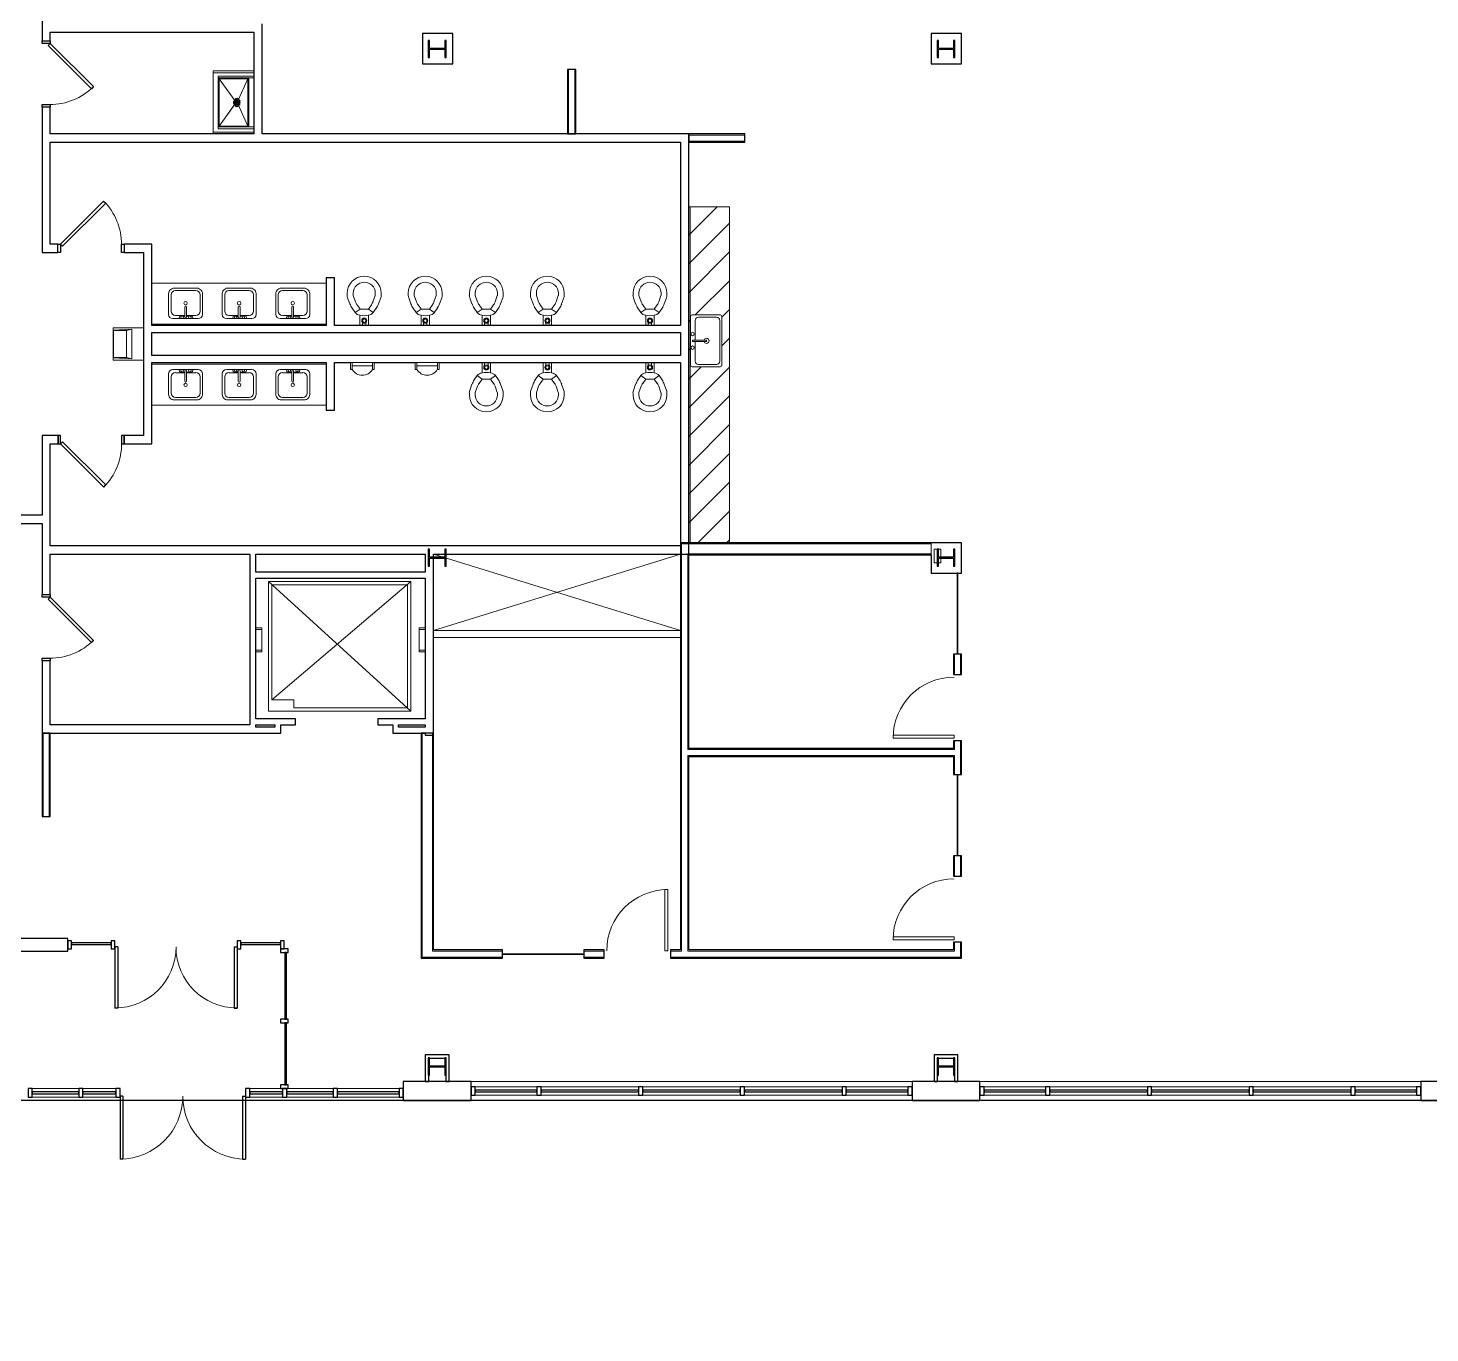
# Model space of a CAD drawing. Header units: millimetres. Extents: x -15988 to 119026, y 0 to 105082.
# Drawn here: x 81910 to 102907, y 0 to 19542 of the extents above; entities that cross this region are included whole.
import ezdxf

# ---------------------------------------------------------------- set-up
doc = ezdxf.new("R2010")
doc.units = ezdxf.units.MM
doc.header["$LTSCALE"] = 25
doc.header["$MEASUREMENT"] = 0
doc.layers.add('PLANON_CONSTRUCTION', color=8, linetype='CONTINUOUS', lineweight=18)
doc.layers.add('PLANON_FLOOR_POLYLINE', color=5, linetype='CONTINUOUS')

msp = doc.modelspace()

# ---------------------------------------------------------------- linework, layer by layer
at = {"layer": 'PLANON_CONSTRUCTION', "lineweight": 25}
for p, q in [((82119, 20885), (82119, 19350)), ((85415, 17956), (85415, 19604)), ((82119, 19350), (82243, 19350)), ((82119, 19350), (82243, 19350)), ((82119, 19312), (82119, 19350)), ((82243, 19350), (82243, 19480)), ((82243, 19480), (85291, 19480)), ((82243, 19350), (82243, 19312)), ((85291, 19480), (85291, 17956)), ((88273, 19461), (87816, 19461)), ((87816, 19461), (87816, 19004)), ((87905, 19358), (87905, 19101)), ((87925, 19358), (87905, 19358)), ((87925, 19236), (87925, 19358)), ((88170, 19358), (88150, 19358)), ((88150, 19358), (88150, 19236)), ((88170, 19101), (88170, 19358)), ((88273, 19004), (88273, 19461)), ((95893, 19461), (95436, 19461)), ((95436, 19461), (95436, 19004)), ((95525, 19358), (95525, 19101)), ((95545, 19358), (95525, 19358)), ((95545, 19236), (95545, 19358)), ((95790, 19358), (95770, 19358)), ((95770, 19358), (95770, 19236)), ((95790, 19101), (95790, 19358)), ((95893, 19004), (95893, 19461)), ((82243, 19312), (82119, 19312)), ((82212, 19280), (82243, 19312)), ((82858, 18634), (82212, 19280)), ((82243, 19312), (82890, 18665)), ((88150, 19236), (87925, 19236)), ((87925, 19101), (87925, 19224)), ((87925, 19224), (88150, 19224)), ((88150, 19224), (88150, 19101)), ((95770, 19236), (95545, 19236)), ((95545, 19101), (95545, 19224)), ((95545, 19224), (95770, 19224)), ((95770, 19224), (95770, 19101)), ((87816, 19004), (88273, 19004)), ((87905, 19101), (87925, 19101)), ((88150, 19101), (88170, 19101)), ((95436, 19004), (95893, 19004)), ((95525, 19101), (95545, 19101)), ((95770, 19101), (95790, 19101)), ((82890, 18665), (82858, 18634)), ((82119, 18397), (82243, 18397)), ((82119, 18359), (82119, 18397)), ((82119, 18359), (82119, 16182)), ((82243, 18359), (82119, 18359)), ((82243, 18359), (82119, 18359)), ((82243, 18397), (82243, 18359)), ((82243, 17956), (82243, 18359)), ((85291, 17956), (82243, 17956)), ((91806, 17956), (85415, 17956)), ((91806, 17833), (91806, 17956)), ((82243, 16305), (82243, 17833)), ((82243, 17833), (91682, 17833)), ((91682, 17833), (91682, 15089)), ((91806, 11664), (91806, 17833)), ((82396, 16305), (83042, 16952)), ((83074, 16921), (82427, 16274)), ((83042, 16952), (83074, 16921)), ((82119, 16182), (82243, 16182)), ((82358, 16305), (82243, 16305)), ((82243, 16182), (82358, 16182)), ((82358, 16182), (82358, 16305)), ((82358, 16305), (82396, 16305)), ((82358, 16182), (82358, 16305)), ((82396, 16182), (82358, 16182)), ((82427, 16274), (82396, 16305)), ((82396, 16305), (82396, 16182)), ((83310, 16305), (83348, 16305)), ((83310, 16182), (83310, 16305)), ((83348, 16182), (83310, 16182)), ((83640, 16305), (83348, 16305)), ((83348, 16305), (83348, 16182)), ((83348, 16305), (83348, 16182)), ((83348, 16182), (83640, 16182)), ((83764, 16305), (83640, 16305)), ((83640, 16182), (83640, 13438)), ((83764, 15089), (83764, 16305)), ((86500, 15801), (86377, 15801)), ((86377, 15801), (86377, 15089)), ((86500, 15089), (86500, 15801)), ((86377, 15089), (83764, 15089)), ((83764, 14638), (83764, 14981)), ((83764, 14981), (91682, 14981)), ((91682, 15089), (86500, 15089)), ((91682, 14981), (91682, 14638)), ((91682, 14638), (83764, 14638)), ((83764, 13438), (83764, 14531)), ((83764, 14531), (86377, 14531)), ((86377, 14531), (86377, 13819)), ((86500, 13819), (86500, 14531)), ((86500, 14531), (86738, 14531)), ((87095, 14531), (87709, 14531)), ((88066, 14531), (91682, 14531)), ((91682, 14531), (91682, 11787)), ((86377, 13819), (86500, 13819)), ((82243, 13438), (82119, 13438)), ((82119, 13438), (82119, 12245)), ((82359, 13438), (82243, 13438)), ((82359, 13315), (82359, 13438)), ((82397, 13438), (82359, 13438)), ((82359, 13438), (82359, 13315)), ((82397, 13315), (82397, 13438)), ((83349, 13438), (83311, 13438)), ((83311, 13438), (83311, 13315)), ((83640, 13438), (83349, 13438)), ((83349, 13438), (83349, 13315)), ((83349, 13315), (83349, 13438)), ((83764, 13315), (83764, 13438)), ((82243, 11787), (82243, 13315)), ((82243, 13315), (82359, 13315)), ((82359, 13315), (82397, 13315)), ((82428, 13346), (82397, 13315)), ((82397, 13315), (83043, 12668)), ((83075, 12699), (82428, 13346)), ((83311, 13315), (83349, 13315)), ((83349, 13315), (83764, 13315)), ((83043, 12668), (83075, 12699)), ((82119, 12245), (81702, 12245)), ((81702, 12121), (82119, 12121)), ((82119, 12121), (82119, 11057)), ((91682, 11787), (82243, 11787)), ((95893, 11835), (95436, 11835)), ((95893, 11378), (95893, 11835)), ((82243, 11664), (85231, 11664)), ((82243, 11057), (82243, 11664)), ((85231, 11664), (85231, 9108)), ((85320, 11664), (87860, 11664)), ((85320, 11394), (85320, 11664)), ((87860, 11664), (87860, 11394)), ((87905, 11738), (87905, 11481)), ((87925, 11738), (87905, 11738)), ((87925, 11616), (87925, 11738)), ((88150, 11616), (87925, 11616)), ((87925, 11481), (87925, 11604)), ((87925, 11604), (88150, 11604)), ((87984, 11664), (88150, 11664)), ((87984, 11616), (87984, 11664)), ((87984, 8951), (87984, 11604)), ((88170, 11738), (88150, 11738)), ((88150, 11738), (88150, 11616)), ((88150, 11604), (88150, 11481)), ((88170, 11481), (88170, 11738)), ((88170, 11664), (91682, 11664)), ((91682, 11664), (91806, 11664)), ((95436, 11651), (95436, 11378)), ((95525, 11738), (95525, 11481)), ((95545, 11738), (95525, 11738)), ((95545, 11616), (95545, 11738)), ((95770, 11616), (95545, 11616)), ((95545, 11481), (95545, 11604)), ((95545, 11604), (95770, 11604)), ((95790, 11738), (95770, 11738)), ((95770, 11738), (95770, 11616)), ((95770, 11604), (95770, 11481)), ((95790, 11481), (95790, 11738)), ((87860, 11394), (85320, 11394)), ((87905, 11481), (87925, 11481)), ((88150, 11481), (88170, 11481)), ((95436, 11378), (95893, 11378)), ((95525, 11481), (95545, 11481)), ((95770, 11481), (95790, 11481)), ((85320, 9197), (85320, 11305)), ((85320, 11305), (87860, 11305)), ((87860, 11305), (87860, 9197)), ((82119, 11057), (82243, 11057)), ((82119, 11057), (82243, 11057)), ((82119, 11019), (82119, 11057)), ((82243, 11019), (82119, 11019)), ((82212, 10987), (82243, 11019)), ((82858, 10341), (82212, 10987)), ((82243, 11057), (82243, 11019)), ((82243, 11019), (82890, 10372)), ((82890, 10372), (82858, 10341)), ((82119, 10104), (82243, 10104)), ((82119, 10066), (82119, 10104)), ((82243, 10104), (82243, 10066)), ((82243, 10066), (82119, 10066)), ((82119, 10066), (82119, 9108)), ((82243, 10066), (82119, 10066)), ((82243, 9108), (82243, 10066)), ((82119, 9108), (82119, 8984)), ((85231, 9108), (82243, 9108)), ((85917, 9197), (85320, 9197)), ((85320, 9073), (85320, 9108)), ((85320, 9108), (85606, 9108)), ((85606, 9073), (85320, 9073)), ((85606, 9108), (85606, 9073)), ((85695, 9108), (85917, 9108)), ((85695, 8984), (85695, 9108)), ((85917, 9108), (85917, 9197)), ((87860, 9197), (87149, 9197)), ((87149, 9197), (87149, 9108)), ((87149, 9108), (87371, 9108)), ((87371, 9108), (87371, 9073)), ((87371, 9073), (87371, 8984)), ((87460, 9108), (87860, 9108)), ((87460, 9073), (87460, 9108)), ((87860, 9073), (87460, 9073)), ((87860, 9108), (87860, 9073)), ((82119, 8984), (85231, 8984)), ((85231, 8984), (85320, 8984)), ((85320, 8984), (85606, 8984)), ((85606, 8984), (85695, 8984)), ((87371, 8984), (87860, 8984)), ((87860, 8984), (87860, 8951)), ((87860, 8951), (87984, 8951)), ((82504, 5905), (80595, 5905)), ((82504, 5720), (82504, 5905)), ((80595, 5720), (82504, 5720)), ((83154, 5844), (82561, 5844)), ((82561, 5844), (82561, 5819)), ((82561, 5819), (83154, 5819)), ((83154, 5819), (83154, 5844)), ((83212, 5781), (83212, 4866)), ((83256, 5781), (83212, 5781)), ((83256, 5781), (83256, 4866)), ((84996, 5781), (84996, 4866)), ((84996, 5781), (85040, 5781)), ((85040, 5781), (85040, 4866)), ((85691, 5844), (85097, 5844)), ((85097, 5844), (85097, 5819)), ((85097, 5819), (85691, 5819)), ((85748, 5870), (85691, 5870)), ((85691, 5870), (85691, 5755)), ((85691, 5819), (85691, 5844)), ((85691, 5755), (85748, 5755)), ((85748, 5755), (85748, 5870)), ((85781, 5698), (85755, 5698)), ((85755, 5698), (85755, 4701)), ((85781, 4701), (85781, 5698)), ((83256, 4866), (83212, 4866)), ((84996, 4866), (85040, 4866)), ((85755, 4701), (85781, 4701)), ((85781, 4644), (85755, 4644)), ((85755, 4644), (85755, 3716)), ((85781, 3716), (85781, 4644)), ((87911, 4167), (87860, 4167)), ((87860, 4167), (87860, 3764)), ((87905, 4118), (87905, 3861)), ((87925, 4118), (87905, 4118)), ((88215, 4167), (87911, 4167)), ((87925, 3996), (87925, 4118)), ((87925, 4117), (88150, 4117)), ((88150, 3996), (87925, 3996)), ((88170, 4118), (88150, 4118)), ((88150, 4118), (88150, 3996)), ((88170, 3861), (88170, 4118)), ((88215, 4117), (88215, 4167)), ((88215, 3764), (88215, 4117)), ((95531, 4167), (95480, 4167)), ((95480, 4167), (95480, 3764)), ((95525, 4118), (95525, 3861)), ((95545, 4118), (95525, 4118)), ((95835, 4167), (95531, 4167)), ((95545, 3996), (95545, 4118)), ((95545, 4117), (95770, 4117)), ((95770, 3996), (95545, 3996)), ((95790, 4118), (95770, 4118)), ((95770, 4118), (95770, 3996)), ((95790, 3861), (95790, 4118)), ((95835, 4117), (95835, 4167)), ((95835, 3764), (95835, 4117)), ((87905, 3861), (87925, 3861)), ((87911, 3764), (87911, 3861)), ((87925, 3861), (87925, 3984)), ((87925, 3984), (88150, 3984)), ((88150, 3984), (88150, 3861)), ((88150, 3861), (88170, 3861)), ((88165, 3861), (88165, 3764)), ((95525, 3861), (95545, 3861)), ((95531, 3764), (95531, 3861)), ((95545, 3861), (95545, 3984)), ((95545, 3984), (95770, 3984)), ((95770, 3984), (95770, 3861)), ((95770, 3861), (95790, 3861)), ((95785, 3861), (95785, 3764)), ((82669, 3609), (81973, 3609)), ((81973, 3609), (81973, 3583)), ((81973, 3583), (82669, 3583)), ((82669, 3583), (82669, 3609)), ((83224, 3609), (82733, 3609)), ((82733, 3609), (82733, 3583)), ((82733, 3583), (83224, 3583)), ((83224, 3583), (83224, 3609)), ((85722, 3609), (85231, 3609)), ((85231, 3609), (85231, 3583)), ((85231, 3583), (85722, 3583)), ((85806, 3716), (85692, 3716)), ((85692, 3716), (85692, 3659)), ((85692, 3659), (85806, 3659)), ((85722, 3583), (85722, 3609)), ((85755, 3716), (85781, 3716)), ((86482, 3609), (85786, 3609)), ((85786, 3609), (85786, 3583)), ((85786, 3583), (86482, 3583)), ((85806, 3659), (85806, 3716)), ((86482, 3583), (86482, 3609)), ((87466, 3609), (86545, 3609)), ((86545, 3609), (86545, 3583)), ((86545, 3583), (87466, 3583)), ((87530, 3659), (87466, 3659)), ((87466, 3659), (87466, 3532)), ((87466, 3583), (87466, 3609)), ((88038, 3764), (87530, 3764)), ((87530, 3764), (87530, 3482)), ((87530, 3532), (87530, 3659)), ((87860, 3764), (87911, 3764)), ((88546, 3764), (88038, 3764)), ((88165, 3764), (88215, 3764)), ((88546, 3482), (88546, 3764)), ((89530, 3636), (88609, 3636)), ((88609, 3636), (88609, 3610)), ((88609, 3610), (89530, 3610)), ((89530, 3610), (89530, 3636)), ((91054, 3636), (89593, 3636)), ((89593, 3636), (89593, 3610)), ((89593, 3610), (91054, 3610)), ((91054, 3610), (91054, 3636)), ((92578, 3636), (91117, 3636)), ((91117, 3636), (91117, 3610)), ((91117, 3610), (92578, 3610)), ((92578, 3610), (92578, 3636)), ((94102, 3636), (92641, 3636)), ((92641, 3636), (92641, 3610)), ((92641, 3610), (94102, 3610)), ((94102, 3610), (94102, 3636)), ((95086, 3636), (94165, 3636)), ((94165, 3636), (94165, 3610)), ((94165, 3610), (95086, 3610)), ((95150, 3686), (95086, 3686)), ((95086, 3686), (95086, 3559)), ((95086, 3610), (95086, 3636)), ((95658, 3764), (95150, 3764)), ((95150, 3764), (95150, 3482)), ((95150, 3559), (95150, 3686)), ((95480, 3764), (95531, 3764)), ((96166, 3764), (95658, 3764)), ((95785, 3764), (95835, 3764)), ((96166, 3482), (96166, 3764)), ((97150, 3636), (96229, 3636)), ((96229, 3636), (96229, 3610)), ((96229, 3610), (97150, 3610)), ((97150, 3610), (97150, 3636)), ((98674, 3636), (97213, 3636)), ((97213, 3636), (97213, 3610)), ((97213, 3610), (98674, 3610)), ((98674, 3610), (98674, 3636)), ((100198, 3636), (98737, 3636)), ((98737, 3636), (98737, 3610)), ((98737, 3610), (100198, 3610)), ((100198, 3610), (100198, 3636)), ((101722, 3636), (100261, 3636)), ((100261, 3636), (100261, 3610)), ((100261, 3610), (101722, 3610)), ((101722, 3610), (101722, 3636)), ((102706, 3636), (101785, 3636)), ((101785, 3636), (101785, 3610)), ((101785, 3610), (102706, 3610)), ((102770, 3686), (102706, 3686)), ((102706, 3686), (102706, 3559)), ((102706, 3610), (102706, 3636)), ((103278, 3764), (102770, 3764)), ((102770, 3764), (102770, 3482)), ((102770, 3559), (102770, 3686)), ((83288, 3545), (83288, 2605)), ((83332, 3545), (83288, 3545)), ((83332, 3545), (83332, 2605)), ((85123, 3545), (85123, 2605)), ((85123, 3545), (85167, 3545)), ((85167, 3545), (85167, 2605)), ((87466, 3532), (87530, 3532)), ((87530, 3482), (88038, 3482)), ((88038, 3482), (88546, 3482)), ((95086, 3559), (95150, 3559)), ((95150, 3482), (95658, 3482)), ((95658, 3482), (96166, 3482)), ((102706, 3559), (102770, 3559)), ((102770, 3482), (103278, 3482)), ((83332, 2605), (83288, 2605)), ((85123, 2605), (85167, 2605))]:
    msp.add_line(p, q, dxfattribs=at)
at = {"layer": 'PLANON_CONSTRUCTION'}
for p, q in [((85291, 18900), (84682, 18900)), ((84682, 18900), (84682, 17985)), ((90006, 17956), (90006, 18923)), ((90098, 17956), (90098, 18923)), ((85291, 18871), (84682, 18871)), ((84682, 18871), (84682, 17956)), ((84758, 18062), (84758, 18824)), ((84758, 18824), (85291, 18824)), ((84758, 18033), (84758, 18795)), ((84758, 18795), (85291, 18795)), ((84771, 18783), (84763, 18795)), ((84763, 18795), (84771, 18783)), ((84771, 18073), (84771, 18795)), ((85008, 18455), (84771, 18783)), ((84771, 18062), (84771, 18783)), ((85008, 18455), (84771, 18783)), ((84771, 18783), (85202, 18783)), ((85202, 18783), (85059, 18460)), ((85059, 18460), (85202, 18783)), ((85202, 18783), (85207, 18795)), ((85207, 18795), (85202, 18783)), ((85202, 18795), (85202, 18073)), ((85202, 18783), (85202, 18062)), ((85215, 18795), (85215, 18062)), ((85215, 18795), (85215, 18062)), ((84987, 18442), (85037, 18493)), ((84995, 18414), (85065, 18485)), ((85082, 18419), (85013, 18487)), ((85088, 18449), (85044, 18493)), ((84771, 18073), (85006, 18400)), ((84986, 18371), (84771, 18073)), ((85007, 18402), (84986, 18372)), ((84987, 18413), (85037, 18464)), ((85037, 18392), (84987, 18442)), ((85037, 18363), (84987, 18413)), ((85065, 18400), (84995, 18470)), ((84995, 18385), (85065, 18456)), ((85065, 18371), (84995, 18441)), ((85013, 18397), (85082, 18466)), ((85082, 18390), (85013, 18458)), ((85013, 18368), (85082, 18437)), ((85088, 18420), (85044, 18464)), ((85044, 18392), (85088, 18436)), ((85044, 18363), (85088, 18407)), ((85202, 18073), (85059, 18397)), ((85202, 18073), (85059, 18397)), ((85291, 18062), (84758, 18062)), ((84763, 18062), (84771, 18073)), ((84771, 18073), (84763, 18062)), ((85202, 18073), (84771, 18073)), ((85207, 18062), (85202, 18073)), ((85202, 18073), (85207, 18062)), ((84682, 17985), (85291, 17985)), ((85291, 18033), (84758, 18033)), ((92644, 17940), (91806, 17940)), ((92644, 17848), (91806, 17848)), ((83764, 15724), (86377, 15724)), ((84016, 15547), (84016, 15254)), ((84054, 15547), (84054, 15302)), ((84439, 15648), (84100, 15648)), ((84422, 15610), (84117, 15610)), ((84486, 15302), (84486, 15547)), ((84524, 15254), (84524, 15547)), ((84818, 15547), (84818, 15254)), ((84856, 15547), (84856, 15302)), ((85242, 15648), (84902, 15648)), ((85224, 15610), (84919, 15610)), ((85288, 15302), (85288, 15547)), ((85326, 15254), (85326, 15547)), ((85620, 15547), (85620, 15254)), ((85658, 15547), (85658, 15302)), ((86044, 15648), (85704, 15648)), ((86026, 15610), (85722, 15610)), ((86090, 15302), (86090, 15547)), ((86128, 15254), (86128, 15547)), ((86691, 15539), (86691, 15572)), ((86780, 15572), (86780, 15539)), ((87110, 15539), (87110, 15572)), ((87199, 15572), (87199, 15539)), ((87605, 15539), (87605, 15572)), ((87694, 15572), (87694, 15539)), ((88024, 15539), (88024, 15572)), ((88113, 15572), (88113, 15539)), ((88520, 15539), (88520, 15572)), ((88609, 15572), (88609, 15539)), ((88939, 15539), (88939, 15572)), ((89028, 15572), (89028, 15539)), ((89434, 15539), (89434, 15572)), ((89523, 15572), (89523, 15539)), ((89853, 15539), (89853, 15572)), ((89942, 15572), (89942, 15539)), ((90971, 15572), (90971, 15539)), ((91060, 15539), (91060, 15572)), ((91390, 15572), (91390, 15539)), ((91479, 15539), (91479, 15572)), ((84257, 15210), (84257, 15366)), ((84282, 15210), (84282, 15366)), ((85059, 15210), (85059, 15366)), ((85085, 15210), (85085, 15366)), ((85861, 15210), (85861, 15366)), ((85887, 15210), (85887, 15366)), ((86730, 15413), (86697, 15504)), ((86809, 15283), (86764, 15348)), ((86780, 15535), (86814, 15443)), ((86809, 15283), (86882, 15334)), ((86837, 15399), (86882, 15334)), ((86882, 15334), (87008, 15334)), ((87008, 15334), (87053, 15399)), ((87008, 15334), (87081, 15283)), ((87076, 15443), (87109, 15535)), ((87126, 15348), (87081, 15283)), ((87193, 15504), (87159, 15413)), ((87645, 15413), (87611, 15504)), ((87724, 15283), (87678, 15348)), ((87695, 15535), (87728, 15443)), ((87724, 15283), (87796, 15334)), ((87751, 15399), (87796, 15334)), ((87796, 15334), (87922, 15334)), ((87922, 15334), (87967, 15399)), ((87922, 15334), (87995, 15283)), ((87990, 15443), (88024, 15535)), ((88040, 15348), (87995, 15283)), ((88107, 15504), (88074, 15413)), ((88559, 15413), (88526, 15504)), ((88638, 15283), (88593, 15348)), ((88609, 15535), (88643, 15443)), ((88638, 15283), (88711, 15334)), ((88666, 15399), (88711, 15334)), ((88711, 15334), (88836, 15334)), ((88836, 15334), (88882, 15399)), ((88836, 15334), (88909, 15283)), ((88905, 15443), (88938, 15535)), ((88954, 15348), (88909, 15283)), ((89022, 15504), (88988, 15413)), ((89474, 15413), (89440, 15504)), ((89552, 15283), (89507, 15348)), ((89524, 15535), (89557, 15443)), ((89552, 15283), (89625, 15334)), ((89580, 15399), (89625, 15334)), ((89625, 15334), (89751, 15334)), ((89751, 15334), (89796, 15399)), ((89751, 15334), (89824, 15283)), ((89819, 15443), (89852, 15535)), ((89869, 15348), (89824, 15283)), ((89936, 15504), (89902, 15413)), ((90977, 15504), (91010, 15413)), ((91044, 15348), (91089, 15283)), ((91094, 15443), (91060, 15535)), ((91162, 15334), (91089, 15283)), ((91162, 15334), (91117, 15399)), ((91288, 15334), (91162, 15334)), ((91333, 15399), (91288, 15334)), ((91360, 15283), (91288, 15334)), ((91389, 15535), (91356, 15443)), ((91360, 15283), (91406, 15348)), ((91439, 15413), (91473, 15504)), ((84079, 15191), (84460, 15191)), ((84117, 15239), (84257, 15239)), ((84257, 15229), (84193, 15229)), ((84193, 15191), (84359, 15191)), ((84282, 15239), (84422, 15239)), ((84359, 15229), (84282, 15229)), ((84881, 15191), (85262, 15191)), ((84919, 15239), (85059, 15239)), ((85059, 15229), (84996, 15229)), ((84996, 15191), (85161, 15191)), ((85085, 15239), (85224, 15239)), ((85161, 15229), (85085, 15229)), ((85684, 15191), (86065, 15191)), ((85722, 15239), (85861, 15239)), ((85861, 15229), (85798, 15229)), ((85798, 15191), (85963, 15191)), ((85887, 15239), (86026, 15239)), ((85963, 15229), (85887, 15229)), ((86881, 15089), (86881, 15241)), ((86919, 15089), (86919, 15131)), ((86970, 15089), (86970, 15131)), ((87008, 15241), (87008, 15089)), ((87796, 15089), (87796, 15241)), ((87834, 15089), (87834, 15131)), ((87885, 15089), (87885, 15131)), ((87923, 15241), (87923, 15089)), ((88710, 15089), (88710, 15241)), ((88748, 15089), (88748, 15131)), ((88799, 15089), (88799, 15131)), ((88837, 15241), (88837, 15089)), ((89625, 15089), (89625, 15241)), ((89663, 15089), (89663, 15131)), ((89713, 15089), (89713, 15131)), ((89752, 15241), (89752, 15089)), ((91161, 15241), (91161, 15089)), ((91199, 15089), (91199, 15131)), ((91250, 15089), (91250, 15131)), ((91288, 15089), (91288, 15241)), ((83640, 15051), (83183, 15051)), ((83183, 15051), (83183, 14569)), ((83191, 15018), (83462, 15032)), ((83191, 14602), (83191, 15018)), ((83191, 15013), (83386, 15013)), ((83462, 15032), (83386, 15013)), ((83386, 15013), (83386, 14607)), ((83462, 14588), (83462, 15032)), ((86377, 15108), (83764, 15108)), ((83183, 14569), (83640, 14569)), ((83386, 14607), (83191, 14607)), ((83191, 14602), (83462, 14588)), ((83462, 14588), (83386, 14607)), ((86377, 14511), (83764, 14511)), ((86738, 14531), (86738, 14429)), ((86764, 14531), (86738, 14531)), ((86764, 14531), (86764, 14484)), ((87069, 14531), (86764, 14531)), ((86764, 14429), (86764, 14531)), ((87069, 14484), (87069, 14531)), ((87069, 14429), (87069, 14531)), ((87069, 14531), (87095, 14531)), ((87095, 14531), (87095, 14429)), ((87709, 14531), (87709, 14429)), ((87735, 14531), (87709, 14531)), ((87735, 14484), (87735, 14531)), ((87735, 14531), (88040, 14531)), ((87735, 14429), (87735, 14531)), ((88040, 14531), (88040, 14484)), ((88040, 14429), (88040, 14531)), ((88040, 14531), (88066, 14531)), ((88066, 14531), (88066, 14429)), ((88710, 14531), (88710, 14379)), ((88748, 14531), (88748, 14488)), ((88799, 14531), (88799, 14488)), ((88837, 14379), (88837, 14531)), ((89625, 14531), (89625, 14379)), ((89663, 14531), (89663, 14488)), ((89713, 14531), (89713, 14488)), ((89752, 14379), (89752, 14531)), ((91161, 14379), (91161, 14531)), ((91199, 14531), (91199, 14488)), ((91250, 14531), (91250, 14488)), ((91288, 14531), (91288, 14379)), ((84016, 14073), (84016, 14365)), ((84054, 14073), (84054, 14318)), ((84079, 14429), (84460, 14429)), ((84117, 14381), (84257, 14381)), ((84193, 14429), (84359, 14429)), ((84257, 14391), (84193, 14391)), ((84257, 14410), (84257, 14254)), ((84282, 14410), (84282, 14254)), ((84359, 14391), (84282, 14391)), ((84282, 14381), (84422, 14381)), ((84486, 14318), (84486, 14073)), ((84524, 14365), (84524, 14073)), ((84818, 14073), (84818, 14365)), ((84856, 14073), (84856, 14318)), ((84881, 14429), (85262, 14429)), ((84919, 14381), (85059, 14381)), ((84996, 14429), (85161, 14429)), ((85059, 14391), (84996, 14391)), ((85059, 14410), (85059, 14254)), ((85085, 14410), (85085, 14254)), ((85161, 14391), (85085, 14391)), ((85085, 14381), (85224, 14381)), ((85288, 14318), (85288, 14073)), ((85326, 14365), (85326, 14073)), ((85620, 14073), (85620, 14365)), ((85658, 14073), (85658, 14318)), ((85684, 14429), (86065, 14429)), ((85722, 14381), (85861, 14381)), ((85798, 14429), (85963, 14429)), ((85861, 14391), (85798, 14391)), ((85861, 14410), (85861, 14254)), ((85887, 14410), (85887, 14254)), ((85963, 14391), (85887, 14391)), ((85887, 14381), (86026, 14381)), ((86090, 14318), (86090, 14073)), ((86128, 14365), (86128, 14073)), ((86738, 14429), (86764, 14429)), ((86764, 14484), (87069, 14484)), ((87095, 14429), (87069, 14429)), ((87709, 14429), (87735, 14429)), ((88040, 14484), (87735, 14484)), ((88066, 14429), (88040, 14429)), ((88638, 14337), (88593, 14272)), ((88638, 14337), (88711, 14286)), ((88666, 14221), (88711, 14286)), ((88711, 14286), (88836, 14286)), ((88836, 14286), (88909, 14337)), ((88836, 14286), (88882, 14221)), ((88954, 14272), (88909, 14337)), ((89552, 14337), (89507, 14272)), ((89552, 14337), (89625, 14286)), ((89580, 14221), (89625, 14286)), ((89625, 14286), (89751, 14286)), ((89751, 14286), (89824, 14337)), ((89751, 14286), (89796, 14221)), ((89869, 14272), (89824, 14337)), ((91044, 14272), (91089, 14337)), ((91162, 14286), (91089, 14337)), ((91162, 14286), (91117, 14221)), ((91288, 14286), (91162, 14286)), ((91360, 14337), (91288, 14286)), ((91333, 14221), (91288, 14286)), ((91360, 14337), (91406, 14272)), ((88520, 14081), (88520, 14048)), ((88559, 14207), (88526, 14116)), ((88609, 14085), (88643, 14177)), ((88609, 14048), (88609, 14081)), ((88905, 14177), (88938, 14085)), ((88939, 14081), (88939, 14048)), ((89022, 14116), (88988, 14207)), ((89028, 14048), (89028, 14081)), ((89434, 14081), (89434, 14048)), ((89474, 14207), (89440, 14116)), ((89523, 14048), (89523, 14081)), ((89524, 14085), (89557, 14177)), ((89819, 14177), (89852, 14085)), ((89853, 14081), (89853, 14048)), ((89936, 14116), (89902, 14207)), ((89942, 14048), (89942, 14081)), ((90971, 14048), (90971, 14081)), ((90977, 14116), (91010, 14207)), ((91094, 14177), (91060, 14085)), ((91060, 14081), (91060, 14048)), ((91389, 14085), (91356, 14177)), ((91390, 14048), (91390, 14081)), ((91439, 14207), (91473, 14116)), ((91479, 14081), (91479, 14048)), ((83764, 13896), (86377, 13896)), ((84439, 13972), (84100, 13972)), ((84422, 14010), (84117, 14010)), ((85242, 13972), (84902, 13972)), ((85224, 14010), (84919, 14010)), ((86044, 13972), (85704, 13972)), ((86026, 14010), (85722, 14010)), ((91698, 5720), (91698, 11819)), ((91698, 11819), (95436, 11819)), ((95436, 11651), (95436, 11835)), ((91790, 8740), (91790, 11667)), ((91790, 11667), (95436, 11667)), ((95480, 11737), (95480, 11533)), ((95526, 11737), (95480, 11737)), ((95581, 11737), (95545, 11737)), ((95581, 11616), (95581, 11737)), ((95581, 11533), (95581, 11604)), ((95480, 11533), (95525, 11533)), ((95545, 11533), (95581, 11533)), ((95838, 11384), (95825, 11384)), ((95825, 11384), (95825, 10165)), ((95838, 10165), (95838, 11384)), ((85510, 11253), (87644, 9311)), ((87644, 11253), (85510, 11253)), ((85510, 9311), (85510, 11253)), ((85561, 9483), (87644, 11253)), ((85561, 11202), (87593, 11202)), ((85561, 9483), (85561, 11202)), ((87593, 11202), (87593, 9362)), ((87644, 9311), (87644, 11253)), ((85320, 10560), (85412, 10560)), ((85320, 10534), (85412, 10534)), ((85412, 10560), (85412, 10200)), ((87767, 10560), (87767, 10200)), ((87860, 10560), (87767, 10560)), ((87860, 10534), (87767, 10534)), ((85320, 10225), (85412, 10225)), ((85412, 10200), (85320, 10200)), ((87860, 10225), (87767, 10225)), ((87767, 10200), (87860, 10200)), ((95785, 9860), (95785, 10165)), ((95825, 10165), (95838, 10165)), ((95877, 9860), (95877, 10165)), ((85892, 9483), (85561, 9483)), ((85892, 9362), (85892, 9483)), ((87644, 9311), (85510, 9311)), ((87593, 9362), (85892, 9362)), ((82135, 7733), (82135, 8984)), ((82227, 7733), (82227, 8984)), ((87815, 8984), (87815, 5628)), ((87968, 8984), (87968, 5720)), ((94866, 8952), (94866, 8908)), ((95780, 8952), (94866, 8952)), ((95780, 8908), (94866, 8908)), ((95780, 8952), (95780, 8908)), ((95785, 8740), (95785, 8870)), ((95877, 8365), (95877, 8870)), ((95785, 8740), (91790, 8740)), ((91790, 5720), (91790, 8647)), ((95785, 8647), (91790, 8647)), ((95785, 8365), (95785, 8647)), ((95838, 8365), (95825, 8365)), ((95825, 8365), (95825, 7146)), ((95838, 7146), (95838, 8365)), ((95785, 6841), (95785, 7146)), ((95825, 7146), (95838, 7146)), ((95877, 6841), (95877, 7146)), ((91447, 6639), (91491, 6639)), ((91447, 5725), (91447, 6639)), ((91491, 5725), (91491, 6639)), ((94866, 5933), (94866, 5888)), ((95780, 5933), (94866, 5933)), ((95780, 5888), (94866, 5888)), ((95780, 5933), (95780, 5888)), ((89015, 5720), (87968, 5720)), ((90234, 5680), (89015, 5680)), ((89015, 5680), (89015, 5668)), ((90539, 5720), (90234, 5720)), ((90234, 5668), (90234, 5680)), ((91447, 5725), (91491, 5725)), ((91698, 5720), (91530, 5720)), ((95785, 5720), (91790, 5720)), ((95785, 5720), (95785, 5850)), ((95877, 5628), (95877, 5850)), ((89015, 5628), (87815, 5628)), ((89015, 5668), (90234, 5668)), ((90539, 5628), (90234, 5628)), ((95877, 5628), (91530, 5628)), ((81973, 3659), (82669, 3659)), ((82733, 3659), (83224, 3659)), ((85231, 3659), (85692, 3659)), ((85806, 3659), (86482, 3659)), ((86545, 3659), (87466, 3659)), ((88546, 3764), (95150, 3764)), ((88609, 3686), (89530, 3686)), ((89593, 3686), (91054, 3686)), ((91117, 3686), (92578, 3686)), ((92641, 3686), (94102, 3686)), ((94165, 3686), (95086, 3686)), ((96166, 3764), (102770, 3764)), ((96229, 3686), (97150, 3686)), ((97213, 3686), (98674, 3686)), ((98737, 3686), (100198, 3686)), ((100261, 3686), (101722, 3686)), ((101785, 3686), (102706, 3686)), ((81973, 3532), (82669, 3532)), ((82733, 3532), (83224, 3532)), ((85231, 3532), (85722, 3532)), ((85786, 3532), (86482, 3532)), ((86545, 3532), (87466, 3532)), ((95150, 3482), (88546, 3482)), ((88609, 3559), (89530, 3559)), ((89593, 3559), (91054, 3559)), ((91117, 3559), (92578, 3559)), ((92641, 3559), (94102, 3559)), ((94165, 3559), (95086, 3559)), ((102770, 3482), (96166, 3482)), ((96229, 3559), (97150, 3559)), ((97213, 3559), (98674, 3559)), ((98737, 3559), (100198, 3559)), ((100261, 3559), (101722, 3559)), ((101785, 3559), (102706, 3559))]:
    msp.add_line(p, q, dxfattribs=at)
at = {"layer": 'PLANON_CONSTRUCTION', "lineweight": 30}
for p, q in [((89990, 18923), (89990, 17956)), ((90114, 18923), (89990, 18923)), ((90114, 17956), (90114, 18923)), ((89990, 17956), (90114, 17956)), ((92644, 17956), (91806, 17956)), ((91806, 17956), (91806, 17833)), ((92644, 17833), (92644, 17956)), ((91806, 17833), (92644, 17833)), ((91682, 11835), (91682, 5736)), ((95436, 11835), (91682, 11835)), ((91806, 8755), (91806, 11651)), ((91806, 11651), (95436, 11651)), ((95769, 10165), (95769, 9860)), ((95893, 10165), (95769, 10165)), ((95893, 9860), (95893, 10165)), ((95769, 9860), (95893, 9860)), ((82119, 8984), (82119, 7733)), ((82243, 8984), (82119, 8984)), ((82243, 7733), (82243, 8984)), ((87984, 8984), (87799, 8984)), ((87799, 8984), (87799, 5612)), ((87984, 5736), (87984, 8984)), ((95769, 8870), (95769, 8755)), ((95893, 8870), (95769, 8870)), ((95893, 8365), (95893, 8870)), ((95769, 8755), (91806, 8755)), ((91806, 5736), (91806, 8632)), ((91806, 8632), (95769, 8632)), ((95769, 8632), (95769, 8365)), ((95769, 8365), (95893, 8365)), ((82119, 7733), (82243, 7733)), ((95769, 7146), (95769, 6841)), ((95893, 7146), (95769, 7146)), ((95893, 6841), (95893, 7146)), ((95769, 6841), (95893, 6841)), ((89015, 5736), (87984, 5736)), ((89015, 5612), (89015, 5736)), ((90539, 5736), (90234, 5736)), ((90234, 5736), (90234, 5612)), ((90539, 5612), (90539, 5736)), ((91682, 5736), (91530, 5736)), ((91530, 5736), (91530, 5612)), ((95769, 5736), (91806, 5736)), ((95769, 5850), (95769, 5736)), ((95893, 5850), (95769, 5850)), ((95893, 5612), (95893, 5850)), ((87799, 5612), (89015, 5612)), ((90234, 5612), (90539, 5612)), ((91530, 5612), (95893, 5612))]:
    msp.add_line(p, q, dxfattribs=at)
at = {"layer": 'PLANON_CONSTRUCTION', "lineweight": 9}
for p, q in [((91806, 16867), (92415, 16867)), ((91806, 16441), (92232, 16867)), ((91825, 11835), (91825, 16867)), ((92415, 16867), (92415, 11835)), ((91806, 16010), (92415, 16620)), ((91806, 15579), (92415, 16189)), ((91902, 15245), (92415, 15758)), ((91806, 15148), (91831, 15174)), ((91831, 15220), (91831, 14496)), ((91831, 15220), (91831, 14496)), ((92276, 15245), (91857, 15245)), ((92276, 15245), (91857, 15245)), ((91901, 15162), (91901, 14867)), ((92219, 15213), (91952, 15213)), ((92269, 14553), (92269, 15162)), ((92301, 15212), (92415, 15327)), ((92301, 14496), (92301, 15220)), ((92301, 14496), (92301, 15220)), ((91806, 14717), (91831, 14743)), ((91863, 14867), (91863, 14848)), ((92072, 14867), (91863, 14867)), ((91863, 14848), (92072, 14848)), ((91901, 14848), (91901, 14553)), ((92072, 14848), (92072, 14867)), ((92301, 14781), (92415, 14896)), ((91952, 14502), (92219, 14502)), ((91806, 14286), (91990, 14471)), ((91806, 13855), (92415, 14465)), ((91857, 14470), (92276, 14470)), ((91857, 14470), (92276, 14470)), ((91806, 13424), (92415, 14034)), ((91806, 12993), (92415, 13603)), ((91806, 12562), (92415, 13172)), ((91806, 12131), (92415, 12740)), ((91941, 11835), (92415, 12309)), ((92372, 11835), (92415, 11878))]:
    msp.add_line(p, q, dxfattribs=at)
at = {"layer": 'PLANON_CONSTRUCTION', "ltscale": 0.25}
for p, q in [((87984, 10518), (91682, 11664)), ((91682, 11664), (87984, 11664)), ((87984, 11664), (91682, 10518)), ((91682, 10518), (87984, 10518)), ((91682, 10416), (87984, 10416))]:
    msp.add_line(p, q, dxfattribs=at)
at = {"layer": 'PLANON_CONSTRUCTION', "lineweight": 25, "extrusion": (0, 0, -1)}
for p, q in [((82561, 5870), (82504, 5870)), ((82504, 5870), (82504, 5755)), ((82504, 5755), (82561, 5755)), ((82561, 5755), (82561, 5870)), ((83212, 5870), (83154, 5870)), ((83154, 5870), (83154, 5755)), ((83154, 5755), (83212, 5755)), ((83212, 5755), (83212, 5870)), ((85097, 5870), (85040, 5870)), ((85040, 5870), (85040, 5755)), ((85040, 5755), (85097, 5755)), ((85097, 5755), (85097, 5870)), ((85806, 5755), (85692, 5755)), ((85692, 5755), (85692, 5698)), ((85692, 5698), (85806, 5698)), ((85806, 5698), (85806, 5755)), ((85806, 4701), (85692, 4701)), ((85692, 4701), (85692, 4644)), ((85692, 4644), (85806, 4644)), ((85806, 4644), (85806, 4701)), ((81973, 3659), (81910, 3659)), ((81910, 3659), (81910, 3532)), ((81973, 3532), (81973, 3659)), ((82733, 3659), (82669, 3659)), ((82669, 3659), (82669, 3532)), ((82733, 3532), (82733, 3659)), ((83288, 3659), (83224, 3659)), ((83224, 3659), (83224, 3532)), ((83288, 3532), (83288, 3659)), ((85231, 3659), (85167, 3659)), ((85167, 3659), (85167, 3532)), ((85231, 3532), (85231, 3659)), ((85786, 3659), (85722, 3659)), ((85722, 3659), (85722, 3532)), ((85786, 3532), (85786, 3659)), ((86545, 3659), (86482, 3659)), ((86482, 3659), (86482, 3532)), ((86545, 3532), (86545, 3659)), ((88609, 3686), (88546, 3686)), ((88546, 3686), (88546, 3559)), ((88609, 3559), (88609, 3686)), ((89593, 3686), (89530, 3686)), ((89530, 3686), (89530, 3559)), ((89593, 3559), (89593, 3686)), ((91117, 3686), (91054, 3686)), ((91054, 3686), (91054, 3559)), ((91117, 3559), (91117, 3686)), ((92641, 3686), (92578, 3686)), ((92578, 3686), (92578, 3559)), ((92641, 3559), (92641, 3686)), ((94165, 3686), (94102, 3686)), ((94102, 3686), (94102, 3559)), ((94165, 3559), (94165, 3686)), ((96229, 3686), (96166, 3686)), ((96166, 3686), (96166, 3559)), ((96229, 3559), (96229, 3686)), ((97213, 3686), (97150, 3686)), ((97150, 3686), (97150, 3559)), ((97213, 3559), (97213, 3686)), ((98737, 3686), (98674, 3686)), ((98674, 3686), (98674, 3559)), ((98737, 3559), (98737, 3686)), ((100261, 3686), (100198, 3686)), ((100198, 3686), (100198, 3559)), ((100261, 3559), (100261, 3686)), ((101785, 3686), (101722, 3686)), ((101722, 3686), (101722, 3559)), ((101785, 3559), (101785, 3686)), ((81910, 3532), (81973, 3532)), ((82669, 3532), (82733, 3532)), ((83224, 3532), (83288, 3532)), ((85167, 3532), (85231, 3532)), ((85722, 3532), (85786, 3532)), ((86482, 3532), (86545, 3532)), ((88546, 3559), (88609, 3559)), ((89530, 3559), (89593, 3559)), ((91054, 3559), (91117, 3559)), ((92578, 3559), (92641, 3559)), ((94102, 3559), (94165, 3559)), ((96166, 3559), (96229, 3559)), ((97150, 3559), (97213, 3559)), ((98674, 3559), (98737, 3559)), ((100198, 3559), (100261, 3559)), ((101722, 3559), (101785, 3559))]:
    msp.add_line(p, q, dxfattribs=at)
at = {"layer": 'PLANON_CONSTRUCTION'}
for centre in [(86945, 15160), (87859, 15160), (88774, 15160), (89688, 15160), (91225, 15160), (88774, 14460), (89688, 14460), (91225, 14460)]:
    msp.add_circle(centre, 25.3, dxfattribs=at)
for centre, radius, start, end in [((82243, 19312), 914, 269.5, 315), ((85037, 18414), 50.8, 139.7216, 166.6204), ((85037, 18414), 50.8, 125.7384, 163.0097), ((85037, 18443), 50.8, 196.9903, 234.2616), ((85037, 18414), 50.8, 92.235, 131.7303), ((85037, 18443), 50.8, 233.7462, 295.0169), ((85037, 18414), 50.8, 64.9831, 125.7384), ((85037, 18414), 50.8, 48.9989, 88.5906), ((85037, 18443), 50.8, 271.3769, 311.0011), ((85037, 18414), 50.8, 16.8983, 64.9831), ((85037, 18443), 50.8, 295.0169, 343.1017), ((85037, 18414), 50.8, 13.7223, 42.827), ((85037, 18443), 50.8, 317.173, 346.2777), ((82396, 16305), 914, 359.5, 45), ((86945, 15572), 254, 90, 180), ((86945, 15572), 254, 0, 90), ((87859, 15572), 254, 90, 180), ((87859, 15572), 254, 0, 90), ((88774, 15572), 254, 90, 180), ((88774, 15572), 254, 0, 90), ((89688, 15572), 254, 90, 180), ((89688, 15572), 254, 0, 90), ((91225, 15572), 254, 90, 180), ((91225, 15572), 254, 0, 90), ((84104, 15559), 89.1, 92.4502, 188.1497), ((84117, 15547), 63.5, 90, 180), ((84422, 15547), 63.5, 0, 90), ((84435, 15559), 89.1, 351.8503, 87.5498), ((84906, 15559), 89.1, 92.4502, 188.1497), ((84919, 15547), 63.5, 90, 180), ((85224, 15547), 63.5, 0, 90), ((85238, 15559), 89.1, 351.8503, 87.5498), ((85708, 15559), 89.1, 92.4502, 188.1497), ((85722, 15547), 63.5, 90, 180), ((86026, 15547), 63.5, 0, 90), ((86040, 15559), 89.1, 351.8503, 87.5498), ((86792, 15539), 102, 180, 200), ((86945, 15572), 165, 90, 180), ((86792, 15539), 12.7, 180, 200), ((86945, 15572), 165, 0, 90), ((87097, 15539), 102, 340, 0), ((87707, 15539), 102, 180, 200), ((87859, 15572), 165, 90, 180), ((87707, 15539), 12.7, 180, 200), ((87859, 15572), 165, 0, 90), ((88012, 15539), 102, 340, 0), ((88621, 15539), 102, 180, 200), ((88774, 15572), 165, 90, 180), ((88621, 15539), 12.7, 180, 200), ((88774, 15572), 165, 0, 90), ((88926, 15539), 102, 340, 0), ((89536, 15539), 102, 180, 200), ((89688, 15572), 165, 90, 180), ((89536, 15539), 12.7, 180, 200), ((89688, 15572), 165, 0, 90), ((89840, 15539), 102, 340, 0), ((91072, 15539), 102, 180, 200), ((91225, 15572), 165, 90, 180), ((91225, 15572), 165, 0, 90), ((91377, 15539), 12.7, 340, 0), ((91377, 15539), 102, 340, 0), ((84270, 15422), 25.4, 0, 180), ((84270, 15422), 25.4, 180, 0), ((84270, 15366), 12.7, 0, 180), ((85072, 15422), 25.4, 0, 180), ((85072, 15422), 25.4, 180, 0), ((85072, 15366), 12.7, 0, 180), ((85874, 15422), 25.4, 0, 180), ((85874, 15422), 25.4, 180, 0), ((85874, 15366), 12.7, 0, 180), ((86993, 15508), 279, 200, 215), ((86993, 15508), 191, 200, 215), ((86897, 15508), 191, 325, 340), ((86897, 15508), 279, 325, 340), ((87907, 15508), 279, 200, 215), ((87907, 15508), 191, 200, 215), ((87811, 15508), 191, 325, 340), ((87811, 15508), 279, 325, 340), ((88822, 15508), 279, 200, 215), ((88822, 15508), 191, 200, 215), ((88726, 15508), 191, 325, 340), ((88726, 15508), 279, 325, 340), ((89736, 15508), 279, 200, 215), ((89736, 15508), 191, 200, 215), ((89640, 15508), 191, 325, 340), ((89640, 15508), 279, 325, 340), ((91273, 15508), 279, 200, 215), ((91273, 15508), 191, 200, 215), ((91177, 15508), 191, 325, 340), ((91177, 15508), 279, 325, 340), ((84079, 15254), 63.5, 180, 270), ((84117, 15302), 63.5, 180, 270), ((84193, 15210), 19.1, 90, 270), ((84219, 15210), 19, 0, 180), ((84219, 15210), 19, 180, 0), ((84270, 15210), 12.7, 180, 0), ((84333, 15210), 19, 0, 180), ((84333, 15210), 19, 180, 0), ((84359, 15210), 19, 270, 90), ((84422, 15302), 63.5, 270, 0), ((84460, 15254), 63.5, 270, 0), ((84881, 15254), 63.5, 180, 270), ((84919, 15302), 63.5, 180, 270), ((84996, 15210), 19.1, 90, 270), ((85021, 15210), 19, 0, 180), ((85021, 15210), 19, 180, 0), ((85072, 15210), 12.7, 180, 0), ((85135, 15210), 19, 0, 180), ((85135, 15210), 19, 180, 0), ((85161, 15210), 19, 270, 90), ((85224, 15302), 63.5, 270, 0), ((85262, 15254), 63.5, 270, 0), ((85684, 15254), 63.5, 180, 270), ((85722, 15302), 63.5, 180, 270), ((85798, 15210), 19.1, 90, 270), ((85823, 15210), 19, 0, 180), ((85823, 15210), 19, 180, 0), ((85874, 15210), 12.7, 180, 0), ((85938, 15210), 19, 0, 180), ((85938, 15210), 19, 180, 0), ((85963, 15210), 19, 270, 90), ((86026, 15302), 63.5, 270, 0), ((86065, 15254), 63.5, 270, 0), ((86892, 15342), 102, 215, 263.7549), ((86945, 15555), 321, 258.5767, 281.4233), ((86945, 15160), 38.1, 0, 180), ((86945, 15160), 38.1, 180, 0), ((86997, 15342), 102, 276.2451, 325), ((87807, 15342), 102, 215, 263.7549), ((87859, 15555), 321, 258.5767, 281.4233), ((87859, 15160), 38.1, 0, 180), ((87859, 15160), 38.1, 180, 0), ((87912, 15342), 102, 276.2451, 325), ((88721, 15342), 102, 215, 263.7549), ((88774, 15555), 321, 258.5767, 281.4233), ((88774, 15160), 38.1, 0, 180), ((88774, 15160), 38.1, 180, 0), ((88826, 15342), 102, 276.2451, 325), ((89636, 15342), 102, 215, 263.7549), ((89688, 15555), 321, 258.5767, 281.4233), ((89688, 15160), 38.1, 0, 180), ((89688, 15160), 38.1, 180, 0), ((89740, 15342), 102, 276.2451, 325), ((91172, 15342), 102, 215, 263.7549), ((91225, 15555), 321, 258.5767, 281.4233), ((91225, 15160), 38.1, 0, 180), ((91225, 15160), 38.1, 180, 0), ((91277, 15342), 102, 276.2451, 325), ((88774, 14460), 38.1, 0, 180), ((89688, 14460), 38.1, 0, 180), ((91225, 14460), 38.1, 0, 180), ((84079, 14365), 63.5, 90, 180), ((84117, 14318), 63.5, 90, 180), ((84193, 14410), 19.1, 90, 270), ((84219, 14410), 19, 0, 180), ((84219, 14410), 19, 180, 0), ((84270, 14410), 12.7, 0, 180), ((84333, 14410), 19, 0, 180), ((84333, 14410), 19, 180, 0), ((84359, 14410), 19.1, 270, 90), ((84422, 14318), 63.5, 0, 90), ((84460, 14365), 63.5, 0, 90), ((84881, 14365), 63.5, 90, 180), ((84919, 14318), 63.5, 90, 180), ((84996, 14410), 19.1, 90, 270), ((85021, 14410), 19, 0, 180), ((85021, 14410), 19, 180, 0), ((85072, 14410), 12.7, 0, 180), ((85135, 14410), 19, 0, 180), ((85135, 14410), 19, 180, 0), ((85161, 14410), 19.1, 270, 90), ((85224, 14318), 63.5, 0, 90), ((85262, 14365), 63.5, 0, 90), ((85684, 14365), 63.5, 90, 180), ((85722, 14318), 63.5, 90, 180), ((85798, 14410), 19.1, 90, 270), ((85823, 14410), 19, 0, 180), ((85823, 14410), 19, 180, 0), ((85874, 14410), 12.7, 0, 180), ((85938, 14410), 19, 0, 180), ((85938, 14410), 19, 180, 0), ((85963, 14410), 19.1, 270, 90), ((86026, 14318), 63.5, 0, 90), ((86065, 14365), 63.5, 0, 90), ((86917, 14521), 178, 211.0027, 328.9973), ((87887, 14521), 178, 211.0027, 328.9973), ((88721, 14278), 102, 96.2451, 145), ((88774, 14065), 321, 78.5767, 101.4233), ((88774, 14460), 38.1, 180, 0), ((88826, 14278), 102, 35, 83.7549), ((89636, 14278), 102, 96.2451, 145), ((89688, 14065), 321, 78.5767, 101.4233), ((89688, 14460), 38.1, 180, 0), ((89740, 14278), 102, 35, 83.7549), ((91172, 14278), 102, 96.2451, 145), ((91225, 14065), 321, 78.5767, 101.4233), ((91225, 14460), 38.1, 180, 0), ((91277, 14278), 102, 35, 83.7549), ((84104, 14061), 89.1, 171.8503, 267.5498), ((84117, 14073), 63.5, 180, 270), ((84270, 14198), 25.4, 0, 180), ((84270, 14198), 25.4, 180, 0), ((84270, 14254), 12.7, 180, 0), ((84422, 14073), 63.5, 270, 0), ((84435, 14061), 89.1, 272.4502, 8.1497), ((84906, 14061), 89.1, 171.8503, 267.5498), ((84919, 14073), 63.5, 180, 270), ((85072, 14198), 25.4, 0, 180), ((85072, 14198), 25.4, 180, 0), ((85072, 14254), 12.7, 180, 0), ((85224, 14073), 63.5, 270, 0), ((85238, 14061), 89.1, 272.4502, 8.1497), ((85708, 14061), 89.1, 171.8503, 267.5498), ((85722, 14073), 63.5, 180, 270), ((85874, 14198), 25.4, 0, 180), ((85874, 14198), 25.4, 180, 0), ((85874, 14254), 12.7, 180, 0), ((86026, 14073), 63.5, 270, 0), ((86040, 14061), 89.1, 272.4502, 8.1497), ((88621, 14081), 102, 160, 180), ((88822, 14112), 279, 145, 160), ((88621, 14081), 12.7, 160, 180), ((88822, 14112), 191, 145, 160), ((88726, 14112), 191, 20, 35), ((88726, 14112), 279, 20, 35), ((88926, 14081), 102, 0, 20), ((89536, 14081), 102, 160, 180), ((89736, 14112), 279, 145, 160), ((89536, 14081), 12.7, 160, 180), ((89736, 14112), 191, 145, 160), ((89640, 14112), 191, 20, 35), ((89640, 14112), 279, 20, 35), ((89840, 14081), 102, 0, 20), ((91072, 14081), 102, 160, 180), ((91273, 14112), 279, 145, 160), ((91273, 14112), 191, 145, 160), ((91177, 14112), 191, 20, 35), ((91377, 14081), 12.7, 0, 20), ((91177, 14112), 279, 20, 35), ((91377, 14081), 102, 0, 20), ((88774, 14048), 254, 180, 270), ((88774, 14048), 165, 180, 270), ((88774, 14048), 254, 270, 0), ((88774, 14048), 165, 270, 0), ((89688, 14048), 254, 180, 270), ((89688, 14048), 165, 180, 270), ((89688, 14048), 254, 270, 0), ((89688, 14048), 165, 270, 0), ((91225, 14048), 254, 180, 270), ((91225, 14048), 165, 180, 270), ((91225, 14048), 254, 270, 0), ((91225, 14048), 165, 270, 0), ((82397, 13315), 914, 315, 0.5), ((82243, 11019), 914, 269.5, 315), ((83212, 5781), 914, 270, 0), ((85040, 5781), 914, 180, 270), ((83288, 3545), 940, 270, 0), ((85167, 3545), 940, 180, 270)]:
    msp.add_arc(centre, radius, start, end, dxfattribs=at)
at = {"layer": 'PLANON_CONSTRUCTION', "lineweight": 9}
for centre, radius, start, end in [((91857, 15220), 25.4, 90, 180), ((91857, 15220), 25.4, 90, 180), ((91952, 15162), 50.8, 90, 180), ((92219, 15162), 50.8, 0, 90), ((92276, 15220), 25.4, 0, 90), ((92276, 15220), 25.4, 0, 90), ((91863, 14959), 25.4, 90, 270), ((91863, 14959), 25.4, 270, 90), ((91863, 14756), 25.4, 90, 270), ((91863, 14756), 25.4, 270, 90), ((92072, 14858), 38.1, 90, 165.5225), ((92072, 14858), 38.1, 194.4775, 270), ((92072, 14858), 38.1, 270, 90), ((91857, 14496), 25.4, 180, 270), ((91857, 14496), 25.4, 180, 270), ((91952, 14553), 50.8, 180, 270), ((92219, 14553), 50.8, 270, 0), ((92276, 14496), 25.4, 270, 0), ((92276, 14496), 25.4, 270, 0), ((95780, 8908), 914, 90, 180), ((95780, 5888), 914, 90, 180), ((91491, 5725), 914, 90, 180)]:
    msp.add_arc(centre, radius, start, end, dxfattribs=at)
at = {"layer": 'PLANON_FLOOR_POLYLINE', "ltscale": 0.25}
msp.add_lwpolyline([(0, 0), (-15988, 33911, -0.112855), (49811, 48639), (49811, 48236), (72290, 48236), (72290, 105082), (111406, 105082), (111406, 58346), (96166, 58346), (96166, 42598), (119026, 42598), (119026, 3482), (49430, 3482), (49430, 11455, 0.075233), (20245, 7418, 0.047303)], format="xyb", close=True, dxfattribs=at)

doc.saveas('drawing.dxf')
